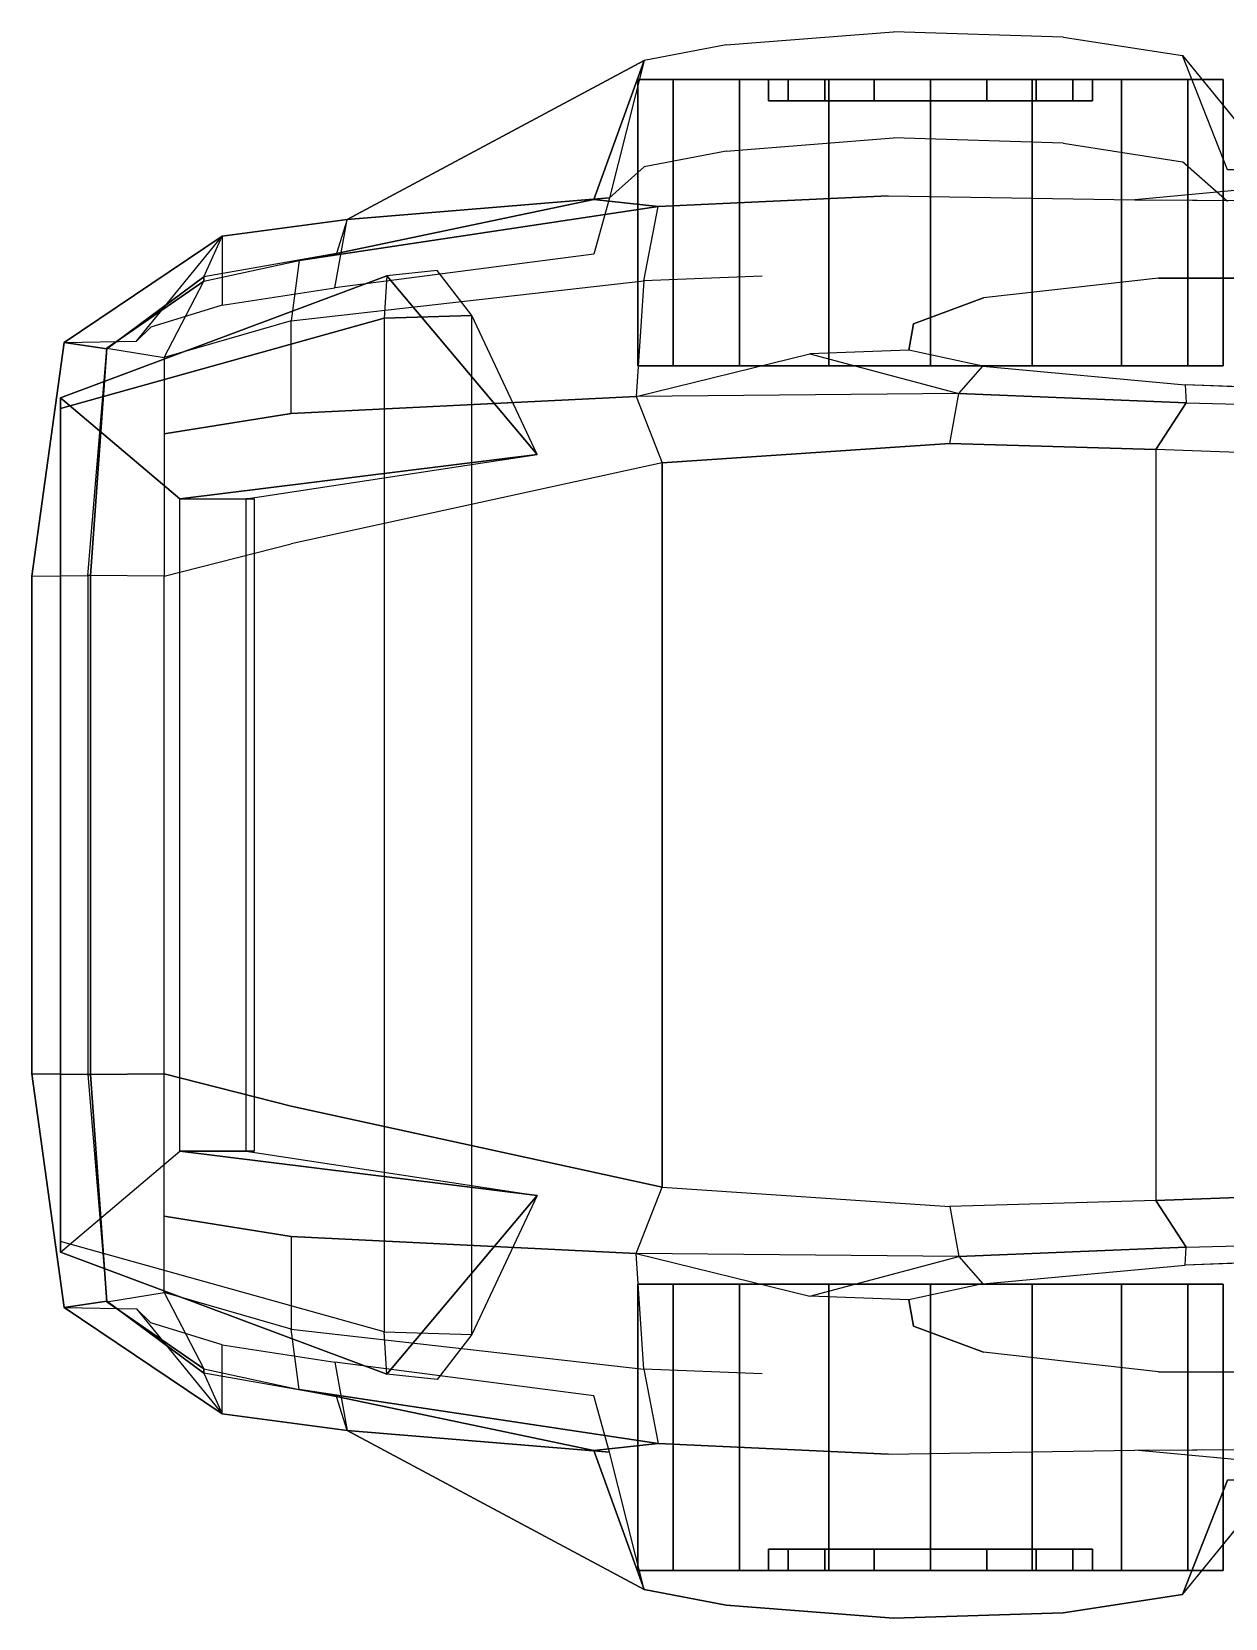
# Model space of a CAD drawing. Extents: x -4.27 to -0.01, y -0.95 to 0.95.
# Drawn here: x -4.273 to -2.844, y -0.949 to 0.949 of the extents above; entities that cross this region are included whole.
import ezdxf

# ---------------------------------------------------------------- set-up
doc = ezdxf.new("R2010")
doc.units = 0
doc.header["$LTSCALE"] = 5
for name, pattern in [('BLACK', [10000, 10000, 0]), ('CHROME', [10000, 10000, 0]), ('GLASS_O', [10000, 10000, 0]), ('RUBBER', [10000, 10000, 0])]:
    doc.linetypes.add(name, pattern=pattern)
doc.layers.get('0').update_dxf_attribs({"linetype": 'CONTINUOUS'})

msp = doc.modelspace()

# ---------------------------------------------------------------- linework, layer by layer
at = {"color": 0, "linetype": 'BYBLOCK'}
for points, invisible_edges in [([(-3.2417, 0.9493, 0.6921), (-3.2479, 0.753, 0.8174), (-3.5233, 0.7402, 0.7687), (-3.4417, 0.9335, 0.6255)], 5), ([(-3.2479, 0.753, 0.8174), (-2.9527, 0.7481, 0.8382), (-3.0385, 0.943, 0.6667), (-3.2417, 0.9493, 0.6921)], 10), ([(-3.5233, 0.7402, 0.7687), (-3.4417, 0.9335, 0.6255), (-3.5401, 0.9148, 0.5048), (-3.6004, 0.7487, 0.5143)], 1), ([(-2.9527, 0.7481, 0.8382), (-3.0385, 0.943, 0.6667), (-2.8956, 0.9207, 0.5366), (-2.7686, 0.7652, 0.5906)], 1), ([(-3.2479, 0.753, 0.8174), (-3.3988, 0.6569, 0.8754), (-3.5403, 0.6511, 0.859), (-3.5233, 0.7402, 0.7687)], 1), ([(-3.1337, 0.6309, 0.908), (-3.2177, 0.5998, 0.9331), (-3.3988, 0.6569, 0.8754), (-3.2479, 0.753, 0.8174)], 14), ([(-2.9242, 0.6545, 0.8953), (-3.1337, 0.6309, 0.908), (-3.2479, 0.753, 0.8174), (-2.9527, 0.7481, 0.8382)], 10), ([(-2.9527, 0.7481, 0.8382), (-1.505, 0.7398, 0.8477), (-1.7335, 0.6565, 0.8953), (-2.9242, 0.6545, 0.8953)], 8), ([(-3.5403, 0.6511, 0.859), (-3.5233, 0.7402, 0.7687), (-3.9529, 0.6754, 0.6286), (-3.9624, 0.6035, 0.7409)], 1), ([(-3.3416, 0.5639, 0.9974), (-3.3988, 0.6569, 0.8754), (-3.5403, 0.6511, 0.859), (-3.5497, 0.5127, 0.9652)], 1), ([(-3.2177, 0.5998, 0.9331), (-3.2233, 0.5682, 0.9909), (-3.3416, 0.5639, 0.9974), (-3.3988, 0.6569, 0.8754)], 12), ([(-4.2029, 0.2985, 0.6159), (-4.1832, 0.5706, 0.6286), (-4.1148, 0.4681, 0.6952), (-4.1148, 0.2976, 0.72)], 2), ([(-4.1148, 0.5593, 0.6786), (-4.1148, 0.4681, 0.6952), (-4.1832, 0.5706, 0.6286)], 2), ([(-3.2233, 0.5682, 0.9909), (-3.3416, 0.5639, 0.9974), (-3.1633, 0.5165, 1.1076), (-3.1345, 0.5492, 1.0546)], 2), ([(-3.9624, 0.3363, 0.8156), (-3.9624, 0.4924, 0.7779), (-3.5497, 0.5127, 0.9652), (-3.5183, 0.4336, 0.9892)], 1), ([(-4.1148, 0.4681, 0.6952), (-4.1148, 0.2976, 0.72), (-3.9624, 0.3363, 0.8156), (-3.9624, 0.4924, 0.7779)], 4), ([(-3.9624, 0.3363, 0.8156), (-3.9624, -0.3363, 0.8156), (-3.5183, -0.4336, 0.9892), (-3.5183, 0.4336, 0.9892)], 1), ([(-4.1148, -0.2976, 0.72), (-4.1148, 0.2976, 0.72), (-3.9624, 0.3363, 0.8156), (-3.9624, -0.3363, 0.8156)], 4), ([(-4.2029, -0.2985, 0.6159), (-4.1832, -0.5706, 0.6286), (-4.1148, -0.4681, 0.6952), (-4.1148, -0.2976, 0.72)], 2), ([(-4.1148, -0.4681, 0.6952), (-4.1148, -0.2976, 0.72), (-3.9624, -0.3363, 0.8156), (-3.9624, -0.4924, 0.7779)], 4), ([(-3.9624, -0.3363, 0.8156), (-3.9624, -0.4924, 0.7779), (-3.5497, -0.5127, 0.9652), (-3.5183, -0.4336, 0.9892)], 1), ([(-4.1148, -0.5593, 0.6786), (-4.1148, -0.4681, 0.6952), (-4.1832, -0.5706, 0.6286)], 2), ([(-3.3416, -0.5639, 0.9974), (-3.3988, -0.6569, 0.8754), (-3.5403, -0.6511, 0.859), (-3.5497, -0.5127, 0.9652)], 1), ([(-3.2233, -0.5682, 0.9909), (-3.3416, -0.5639, 0.9974), (-3.1633, -0.5165, 1.1076), (-3.1345, -0.5492, 1.0546)], 2), ([(-3.2177, -0.5998, 0.9331), (-3.2233, -0.5682, 0.9909), (-3.3416, -0.5639, 0.9974), (-3.3988, -0.6569, 0.8754)], 12), ([(-3.5403, -0.6511, 0.859), (-3.5233, -0.7402, 0.7687), (-3.9529, -0.6754, 0.6286), (-3.9624, -0.6035, 0.7409)], 1), ([(-3.1337, -0.6309, 0.908), (-3.2177, -0.5998, 0.9331), (-3.3988, -0.6569, 0.8754), (-3.2479, -0.753, 0.8174)], 14), ([(-2.9242, -0.6545, 0.8953), (-3.1337, -0.6309, 0.908), (-3.2479, -0.753, 0.8174), (-2.9527, -0.7481, 0.8382)], 10), ([(-3.2479, -0.753, 0.8174), (-3.3988, -0.6569, 0.8754), (-3.5403, -0.6511, 0.859), (-3.5233, -0.7402, 0.7687)], 1), ([(-2.9527, -0.7481, 0.8382), (-1.505, -0.7398, 0.8477), (-1.7335, -0.6565, 0.8953), (-2.9242, -0.6545, 0.8953)], 8), ([(-3.5233, -0.7402, 0.7687), (-3.4417, -0.9335, 0.6255), (-3.5401, -0.9148, 0.5048), (-3.6004, -0.7487, 0.5143)], 1), ([(-3.2417, -0.9493, 0.6921), (-3.2479, -0.753, 0.8174), (-3.5233, -0.7402, 0.7687), (-3.4417, -0.9335, 0.6255)], 5), ([(-3.2479, -0.753, 0.8174), (-2.9527, -0.7481, 0.8382), (-3.0385, -0.943, 0.6667), (-3.2417, -0.9493, 0.6921)], 10), ([(-2.9527, -0.7481, 0.8382), (-3.0385, -0.943, 0.6667), (-2.8956, -0.9207, 0.5366), (-2.7686, -0.7652, 0.5906)], 1)]:
    msp.add_3dface(points, dxfattribs=dict(at, invisible_edges=invisible_edges))
for points in [[(-3.5401, 0.9148, 0.5048), (-3.8957, 0.7246, 0.5048), (-3.9084, 0.6841, 0.5143), (-3.6004, 0.7487, 0.5143)], [(-3.5401, 0.9148, 0.5048), (-3.5814, 0.7505, 0.3143), (-3.8957, 0.7246, 0.3556), (-3.8957, 0.7246, 0.5048)], [(-2.8956, 0.9207, 0.5366), (-2.7686, 0.7652, 0.5906), (-2.7686, 0.7842, 0.3175), (-2.8416, 0.7842, 0.3175)], [(-2.9527, 0.7481, 0.8382), (-1.505, 0.7398, 0.8477), (-1.4478, 0.7683, 0.5906), (-2.7686, 0.7652, 0.5906)], [(-3.5233, 0.7402, 0.7687), (-3.6004, 0.7487, 0.5143), (-3.9084, 0.6841, 0.5143), (-3.9529, 0.6754, 0.6286)], [(-3.5814, 0.7505, 0.3143), (-3.6004, 0.6831, 0.2477), (-3.9105, 0.6428, 0.2731), (-3.8957, 0.7246, 0.3556)], [(-4.0672, 0.6559, 0.5143), (-4.045, 0.7048, 0.4953), (-3.8957, 0.7246, 0.5048), (-3.9084, 0.6841, 0.5143)], [(-3.8957, 0.7246, 0.5048), (-3.8957, 0.7246, 0.3556), (-4.045, 0.7048, 0.3651), (-4.045, 0.7048, 0.4953)], [(-3.9105, 0.6428, 0.2731), (-3.8957, 0.7246, 0.3556), (-4.045, 0.7048, 0.3651), (-4.045, 0.6222, 0.2984)], [(-4.045, 0.7048, 0.3651), (-4.045, 0.7048, 0.4953), (-4.2342, 0.5776, 0.4953), (-4.2342, 0.5776, 0.3715)], [(-4.2342, 0.5776, 0.3715), (-4.1477, 0.5792, 0.3619), (-4.045, 0.7048, 0.3651)], [(-4.2342, 0.5776, 0.4953), (-4.1832, 0.5698, 0.5143), (-4.0672, 0.6559, 0.5143), (-4.045, 0.7048, 0.4953)], [(-4.045, 0.7048, 0.3651), (-4.045, 0.6222, 0.2984), (-4.1307, 0.5956, 0.3302), (-4.1477, 0.5792, 0.3619)], [(-3.9529, 0.6754, 0.6286), (-3.9624, 0.6035, 0.7409), (-4.1148, 0.5593, 0.6786), (-4.0672, 0.6509, 0.6286)], [(-3.668, 0.4433, 0.9372), (-3.8481, 0.6572, 0.9239), (-4.2386, 0.5112, 1.0033), (-4.0957, 0.3905, 0.9398)], [(-4.1148, 0.5593, 0.6786), (-4.0672, 0.6509, 0.6286), (-4.1832, 0.5706, 0.6286)], [(-3.5403, 0.6511, 0.859), (-3.5497, 0.5127, 0.9652), (-3.9624, 0.4924, 0.7779), (-3.9624, 0.6035, 0.7409)], [(-3.9624, 0.4924, 0.7779), (-3.9624, 0.6035, 0.7409), (-4.1148, 0.5593, 0.6786), (-4.1148, 0.4681, 0.6952)], [(-4.2342, 0.5776, 0.4953), (-4.2342, 0.5776, 0.3715), (-4.2732, 0.2977, 0.3715), (-4.2732, 0.2977, 0.4953)], [(-4.2732, 0.2977, 0.4953), (-4.2061, 0.2985, 0.5175), (-4.1832, 0.5698, 0.5143), (-4.2342, 0.5776, 0.4953)], [(-3.1633, 0.5165, 1.1076), (-3.5497, 0.5127, 0.9652), (-3.3416, 0.5639, 0.9974)], [(-3.1633, 0.5165, 1.1076), (-3.1345, 0.5492, 1.0546), (-2.8924, 0.5268, 1.1562), (-2.8912, 0.5051, 1.1976)], [(-3.5497, 0.5127, 0.9652), (-3.5183, 0.4336, 0.9892), (-3.1739, 0.4566, 1.1323), (-3.1633, 0.5165, 1.1076)], [(-3.1739, 0.4566, 1.1323), (-3.1633, 0.5165, 1.1076), (-2.8912, 0.5051, 1.1976), (-2.9274, 0.4494, 1.2079)], [(-2.8924, 0.5268, 1.1562), (-2.8912, 0.5051, 1.1976), (-2.448, 0.494, 1.2872), (-2.4481, 0.5093, 1.2385)], [(-4.2386, 0.5112, 1.0033), (-4.2386, -0.5112, 1.0033), (-4.0957, -0.3905, 0.9398), (-4.0957, 0.3905, 0.9398)], [(-2.9274, 0.4494, 1.2079), (-2.8912, 0.5051, 1.1976), (-2.448, 0.494, 1.2872), (-2.448, 0.432, 1.3036)], [(-4.0164, 0.3905, 0.7822), (-3.668, 0.4433, 0.9372), (-4.0957, 0.3905, 0.9398), (-4.0069, 0.3905, 0.8318)], [(-2.9274, 0.4494, 1.2079), (-2.9274, -0.4494, 1.2079), (-2.448, -0.432, 1.3036), (-2.448, 0.432, 1.3036)], [(-4.0957, -0.3905, 0.9398), (-4.0957, 0.3905, 0.9398), (-4.0069, 0.3905, 0.8318), (-4.0069, -0.3905, 0.8318)], [(-4.0069, 0.3905, 0.8318), (-4.0069, -0.3905, 0.8318), (-4.0164, -0.3905, 0.7822), (-4.0164, 0.3905, 0.7822)], [(-4.2732, -0.2977, 0.4953), (-4.2732, 0.2977, 0.4953), (-4.2061, 0.2985, 0.5175), (-4.2061, -0.2985, 0.5175)], [(-4.2732, 0.2977, 0.3715), (-4.2732, -0.2977, 0.3715), (-4.2732, -0.2977, 0.4953), (-4.2732, 0.2977, 0.4953)], [(-4.2061, 0.2985, 0.5175), (-4.2061, -0.2985, 0.5175), (-4.2029, -0.2985, 0.6159), (-4.2029, 0.2985, 0.6159)], [(-4.2029, 0.2985, 0.6159), (-4.2029, -0.2985, 0.6159), (-4.1148, -0.2976, 0.72), (-4.1148, 0.2976, 0.72)], [(-4.2342, -0.5776, 0.4953), (-4.2342, -0.5776, 0.3715), (-4.2732, -0.2977, 0.3715), (-4.2732, -0.2977, 0.4953)], [(-4.2732, -0.2977, 0.4953), (-4.2061, -0.2985, 0.5175), (-4.1832, -0.5698, 0.5143), (-4.2342, -0.5776, 0.4953)], [(-3.668, -0.4433, 0.9372), (-3.8481, -0.6572, 0.9239), (-4.2386, -0.5112, 1.0033), (-4.0957, -0.3905, 0.9398)], [(-4.0164, -0.3905, 0.7822), (-3.668, -0.4433, 0.9372), (-4.0957, -0.3905, 0.9398), (-4.0069, -0.3905, 0.8318)], [(-3.5497, -0.5127, 0.9652), (-3.5183, -0.4336, 0.9892), (-3.1739, -0.4566, 1.1323), (-3.1633, -0.5165, 1.1076)], [(-2.9274, -0.4494, 1.2079), (-2.8912, -0.5051, 1.1976), (-2.448, -0.494, 1.2872), (-2.448, -0.432, 1.3036)], [(-3.1739, -0.4566, 1.1323), (-3.1633, -0.5165, 1.1076), (-2.8912, -0.5051, 1.1976), (-2.9274, -0.4494, 1.2079)], [(-3.9624, -0.4924, 0.7779), (-3.9624, -0.6035, 0.7409), (-4.1148, -0.5593, 0.6786), (-4.1148, -0.4681, 0.6952)], [(-3.5403, -0.6511, 0.859), (-3.5497, -0.5127, 0.9652), (-3.9624, -0.4924, 0.7779), (-3.9624, -0.6035, 0.7409)], [(-3.1633, -0.5165, 1.1076), (-3.1345, -0.5492, 1.0546), (-2.8924, -0.5268, 1.1562), (-2.8912, -0.5051, 1.1976)], [(-2.8924, -0.5268, 1.1562), (-2.8912, -0.5051, 1.1976), (-2.448, -0.494, 1.2872), (-2.4481, -0.5093, 1.2385)], [(-3.1633, -0.5165, 1.1076), (-3.5497, -0.5127, 0.9652), (-3.3416, -0.5639, 0.9974)], [(-4.1148, -0.5593, 0.6786), (-4.0672, -0.6509, 0.6286), (-4.1832, -0.5706, 0.6286)], [(-3.9529, -0.6754, 0.6286), (-3.9624, -0.6035, 0.7409), (-4.1148, -0.5593, 0.6786), (-4.0672, -0.6509, 0.6286)], [(-4.2342, -0.5776, 0.4953), (-4.1832, -0.5698, 0.5143), (-4.0672, -0.6559, 0.5143), (-4.045, -0.7048, 0.4953)], [(-4.2342, -0.5776, 0.3715), (-4.1477, -0.5792, 0.3619), (-4.045, -0.7048, 0.3651)], [(-4.045, -0.7048, 0.3651), (-4.045, -0.7048, 0.4953), (-4.2342, -0.5776, 0.4953), (-4.2342, -0.5776, 0.3715)], [(-4.045, -0.7048, 0.3651), (-4.045, -0.6222, 0.2984), (-4.1307, -0.5956, 0.3302), (-4.1477, -0.5792, 0.3619)], [(-3.9105, -0.6428, 0.2731), (-3.8957, -0.7246, 0.3556), (-4.045, -0.7048, 0.3651), (-4.045, -0.6222, 0.2984)], [(-3.5814, -0.7505, 0.3143), (-3.6004, -0.6831, 0.2477), (-3.9105, -0.6428, 0.2731), (-3.8957, -0.7246, 0.3556)], [(-4.0672, -0.6559, 0.5143), (-4.045, -0.7048, 0.4953), (-3.8957, -0.7246, 0.5048), (-3.9084, -0.6841, 0.5143)], [(-3.5233, -0.7402, 0.7687), (-3.6004, -0.7487, 0.5143), (-3.9084, -0.6841, 0.5143), (-3.9529, -0.6754, 0.6286)], [(-3.5401, -0.9148, 0.5048), (-3.8957, -0.7246, 0.5048), (-3.9084, -0.6841, 0.5143), (-3.6004, -0.7487, 0.5143)], [(-3.8957, -0.7246, 0.5048), (-3.8957, -0.7246, 0.3556), (-4.045, -0.7048, 0.3651), (-4.045, -0.7048, 0.4953)], [(-3.5401, -0.9148, 0.5048), (-3.5814, -0.7505, 0.3143), (-3.8957, -0.7246, 0.3556), (-3.8957, -0.7246, 0.5048)], [(-2.9527, -0.7481, 0.8382), (-1.505, -0.7398, 0.8477), (-1.4478, -0.7683, 0.5906), (-2.7686, -0.7652, 0.5906)], [(-2.8956, -0.9207, 0.5366), (-2.7686, -0.7652, 0.5906), (-2.7686, -0.7842, 0.3175), (-2.8416, -0.7842, 0.3175)]]:
    msp.add_3dface(points, dxfattribs=at)
at = {"color": 8, "linetype": 'RUBBER'}
for points in [[(-3.5474, 0.5493, 0.4173), (-3.5474, 0.8922, 0.4173), (-3.4258, 0.8922, 0.628), (-3.4258, 0.5493, 0.628)], [(-3.5052, 0.5493, 0.1778), (-3.5052, 0.8922, 0.1778), (-3.5474, 0.8922, 0.4173), (-3.5474, 0.5493, 0.4173)], [(-3.5052, 0.8922, 0.1778), (-3.3677, 0.8922, 0.2572), (-3.3911, 0.8922, 0.3898), (-3.5474, 0.8922, 0.4173)], [(-3.5474, 0.8922, 0.4173), (-3.3911, 0.8922, 0.3898), (-3.3238, 0.8922, 0.5064), (-3.4258, 0.8922, 0.628)], [(-3.3188, 0.5493, 0.0214), (-3.3188, 0.8922, 0.0214), (-3.5052, 0.8922, 0.1778), (-3.5052, 0.5493, 0.1778)], [(-3.3188, 0.8922, 0.0214), (-3.2646, 0.8922, 0.1706), (-3.3677, 0.8922, 0.2572), (-3.5052, 0.8922, 0.1778)], [(-3.4258, 0.8922, 0.628), (-3.3238, 0.8922, 0.5064), (-3.1972, 0.8922, 0.5524), (-3.1972, 0.8922, 0.7112)], [(-3.4258, 0.5493, 0.628), (-3.4258, 0.8922, 0.628), (-3.1972, 0.8922, 0.7112), (-3.1972, 0.5493, 0.7112)], [(-3.0756, 0.5493, 0.0214), (-3.0756, 0.8922, 0.0214), (-3.3188, 0.8922, 0.0214), (-3.3188, 0.5493, 0.0214)], [(-3.0756, 0.8922, 0.0214), (-3.1299, 0.8922, 0.1706), (-3.2646, 0.8922, 0.1706), (-3.3188, 0.8922, 0.0214)], [(-3.1972, 0.8922, 0.7112), (-3.1972, 0.8922, 0.5524), (-3.0707, 0.8922, 0.5064), (-2.9686, 0.8922, 0.628)], [(-3.1972, 0.5493, 0.7112), (-3.1972, 0.8922, 0.7112), (-2.9686, 0.8922, 0.628), (-2.9686, 0.5493, 0.628)], [(-2.8893, 0.8922, 0.1778), (-3.0267, 0.8922, 0.2572), (-3.1299, 0.8922, 0.1706), (-3.0756, 0.8922, 0.0214)], [(-2.8893, 0.5493, 0.1778), (-2.8893, 0.8922, 0.1778), (-3.0756, 0.8922, 0.0214), (-3.0756, 0.5493, 0.0214)], [(-2.9686, 0.8922, 0.628), (-3.0707, 0.8922, 0.5064), (-3.0034, 0.8922, 0.3898), (-2.847, 0.8922, 0.4173)], [(-2.847, 0.8922, 0.4173), (-3.0034, 0.8922, 0.3898), (-3.0267, 0.8922, 0.2572), (-2.8893, 0.8922, 0.1778)], [(-2.9686, 0.5493, 0.628), (-2.9686, 0.8922, 0.628), (-2.847, 0.8922, 0.4173), (-2.847, 0.5493, 0.4173)], [(-2.847, 0.5493, 0.4173), (-2.847, 0.8922, 0.4173), (-2.8893, 0.8922, 0.1778), (-2.8893, 0.5493, 0.1778)], [(-3.8481, 0.6572, 0.9239), (-3.8513, 0.6064, 1.0287), (-4.2386, 0.4985, 1.0319), (-4.2386, 0.5112, 1.0033)], [(-3.7465, 0.6096, 0.962), (-3.7878, 0.6636, 0.9303), (-3.8481, 0.6572, 0.9239), (-3.8513, 0.6064, 1.0287)], [(-3.668, 0.4433, 0.9372), (-3.7465, 0.6096, 0.962), (-3.7878, 0.6636, 0.9303), (-3.8481, 0.6572, 0.9239)], [(-3.7465, -0.6096, 0.962), (-3.7465, 0.6096, 0.962), (-3.8513, 0.6064, 1.0287), (-3.8513, -0.6064, 1.0287)], [(-3.8513, 0.6064, 1.0287), (-3.8513, -0.6064, 1.0287), (-4.2386, -0.4985, 1.0319), (-4.2386, 0.4985, 1.0319)], [(-4.2386, -0.4985, 1.0319), (-4.2386, 0.4985, 1.0319), (-4.2386, 0.5112, 1.0033), (-4.2386, -0.5112, 1.0033)], [(-3.668, -0.4433, 0.9372), (-3.7465, -0.6096, 0.962), (-3.7878, -0.6636, 0.9303), (-3.8481, -0.6572, 0.9239)], [(-3.8481, -0.6572, 0.9239), (-3.8513, -0.6064, 1.0287), (-4.2386, -0.4985, 1.0319), (-4.2386, -0.5112, 1.0033)], [(-3.5052, -0.5493, 0.1778), (-3.5052, -0.8922, 0.1778), (-3.5474, -0.8922, 0.4173), (-3.5474, -0.5493, 0.4173)], [(-3.5474, -0.5493, 0.4173), (-3.5474, -0.8922, 0.4173), (-3.4258, -0.8922, 0.628), (-3.4258, -0.5493, 0.628)], [(-3.3188, -0.5493, 0.0214), (-3.3188, -0.8922, 0.0214), (-3.5052, -0.8922, 0.1778), (-3.5052, -0.5493, 0.1778)], [(-3.4258, -0.5493, 0.628), (-3.4258, -0.8922, 0.628), (-3.1972, -0.8922, 0.7112), (-3.1972, -0.5493, 0.7112)], [(-3.0756, -0.5493, 0.0214), (-3.0756, -0.8922, 0.0214), (-3.3188, -0.8922, 0.0214), (-3.3188, -0.5493, 0.0214)], [(-3.1972, -0.5493, 0.7112), (-3.1972, -0.8922, 0.7112), (-2.9686, -0.8922, 0.628), (-2.9686, -0.5493, 0.628)], [(-2.8893, -0.5493, 0.1778), (-2.8893, -0.8922, 0.1778), (-3.0756, -0.8922, 0.0214), (-3.0756, -0.5493, 0.0214)], [(-2.9686, -0.5493, 0.628), (-2.9686, -0.8922, 0.628), (-2.847, -0.8922, 0.4173), (-2.847, -0.5493, 0.4173)], [(-2.847, -0.5493, 0.4173), (-2.847, -0.8922, 0.4173), (-2.8893, -0.8922, 0.1778), (-2.8893, -0.5493, 0.1778)], [(-3.7465, -0.6096, 0.962), (-3.7878, -0.6636, 0.9303), (-3.8481, -0.6572, 0.9239), (-3.8513, -0.6064, 1.0287)], [(-3.5052, -0.8922, 0.1778), (-3.3677, -0.8922, 0.2572), (-3.3911, -0.8922, 0.3898), (-3.5474, -0.8922, 0.4173)], [(-3.5474, -0.8922, 0.4173), (-3.3911, -0.8922, 0.3898), (-3.3238, -0.8922, 0.5064), (-3.4258, -0.8922, 0.628)], [(-3.3188, -0.8922, 0.0214), (-3.2646, -0.8922, 0.1706), (-3.3677, -0.8922, 0.2572), (-3.5052, -0.8922, 0.1778)], [(-3.4258, -0.8922, 0.628), (-3.3238, -0.8922, 0.5064), (-3.1972, -0.8922, 0.5524), (-3.1972, -0.8922, 0.7112)], [(-3.0756, -0.8922, 0.0214), (-3.1299, -0.8922, 0.1706), (-3.2646, -0.8922, 0.1706), (-3.3188, -0.8922, 0.0214)], [(-3.1972, -0.8922, 0.7112), (-3.1972, -0.8922, 0.5524), (-3.0707, -0.8922, 0.5064), (-2.9686, -0.8922, 0.628)], [(-2.8893, -0.8922, 0.1778), (-3.0267, -0.8922, 0.2572), (-3.1299, -0.8922, 0.1706), (-3.0756, -0.8922, 0.0214)], [(-2.9686, -0.8922, 0.628), (-3.0707, -0.8922, 0.5064), (-3.0034, -0.8922, 0.3898), (-2.847, -0.8922, 0.4173)], [(-2.847, -0.8922, 0.4173), (-3.0034, -0.8922, 0.3898), (-3.0267, -0.8922, 0.2572), (-2.8893, -0.8922, 0.1778)]]:
    msp.add_3dface(points, dxfattribs=at)
at = {"color": 7, "linetype": 'CHROME'}
for points in [[(-3.3911, 0.8922, 0.3898), (-3.3911, 0.8668, 0.3898), (-3.3238, 0.8668, 0.5064), (-3.3238, 0.8922, 0.5064)], [(-3.3677, 0.8922, 0.2572), (-3.3677, 0.8668, 0.2572), (-3.3911, 0.8668, 0.3898), (-3.3911, 0.8922, 0.3898)], [(-3.2646, 0.8922, 0.1706), (-3.2646, 0.8668, 0.1706), (-3.3677, 0.8668, 0.2572), (-3.3677, 0.8922, 0.2572)], [(-3.3238, 0.8922, 0.5064), (-3.3238, 0.8668, 0.5064), (-3.1972, 0.8668, 0.5524), (-3.1972, 0.8922, 0.5524)], [(-3.1299, 0.8922, 0.1706), (-3.1299, 0.8668, 0.1706), (-3.2646, 0.8668, 0.1706), (-3.2646, 0.8922, 0.1706)], [(-3.1972, 0.8922, 0.5524), (-3.1972, 0.8668, 0.5524), (-3.0707, 0.8668, 0.5064), (-3.0707, 0.8922, 0.5064)], [(-3.0267, 0.8922, 0.2572), (-3.0267, 0.8668, 0.2572), (-3.1299, 0.8668, 0.1706), (-3.1299, 0.8922, 0.1706)], [(-3.0707, 0.8922, 0.5064), (-3.0707, 0.8668, 0.5064), (-3.0034, 0.8668, 0.3898), (-3.0034, 0.8922, 0.3898)], [(-3.0034, 0.8922, 0.3898), (-3.0034, 0.8668, 0.3898), (-3.0267, 0.8668, 0.2572), (-3.0267, 0.8922, 0.2572)], [(-3.3911, 0.8668, 0.3898), (-3.1972, 0.8668, 0.3556), (-3.1972, 0.8668, 0.3556), (-3.3238, 0.8668, 0.5064)], [(-3.3677, 0.8668, 0.2572), (-3.1972, 0.8668, 0.3556), (-3.1972, 0.8668, 0.3556), (-3.3911, 0.8668, 0.3898)], [(-3.2646, 0.8668, 0.1706), (-3.1972, 0.8668, 0.3556), (-3.1972, 0.8668, 0.3556), (-3.3677, 0.8668, 0.2572)], [(-3.3238, 0.8668, 0.5064), (-3.1972, 0.8668, 0.3556), (-3.1972, 0.8668, 0.3556), (-3.1972, 0.8668, 0.5524)], [(-3.1299, 0.8668, 0.1706), (-3.1972, 0.8668, 0.3556), (-3.1972, 0.8668, 0.3556), (-3.2646, 0.8668, 0.1706)], [(-3.0267, 0.8668, 0.2572), (-3.1972, 0.8668, 0.3556), (-3.1972, 0.8668, 0.3556), (-3.1299, 0.8668, 0.1706)], [(-3.0707, 0.8668, 0.5064), (-3.1972, 0.8668, 0.3556), (-3.1972, 0.8668, 0.3556), (-3.0034, 0.8668, 0.3898)], [(-3.1972, 0.8668, 0.5524), (-3.1972, 0.8668, 0.3556), (-3.1972, 0.8668, 0.3556), (-3.0707, 0.8668, 0.5064)], [(-3.0034, 0.8668, 0.3898), (-3.1972, 0.8668, 0.3556), (-3.1972, 0.8668, 0.3556), (-3.0267, 0.8668, 0.2572)], [(-3.3911, -0.8668, 0.3898), (-3.1972, -0.8668, 0.3556), (-3.1972, -0.8668, 0.3556), (-3.3238, -0.8668, 0.5064)], [(-3.3911, -0.8922, 0.3898), (-3.3911, -0.8668, 0.3898), (-3.3238, -0.8668, 0.5064), (-3.3238, -0.8922, 0.5064)], [(-3.3677, -0.8668, 0.2572), (-3.1972, -0.8668, 0.3556), (-3.1972, -0.8668, 0.3556), (-3.3911, -0.8668, 0.3898)], [(-3.3677, -0.8922, 0.2572), (-3.3677, -0.8668, 0.2572), (-3.3911, -0.8668, 0.3898), (-3.3911, -0.8922, 0.3898)], [(-3.2646, -0.8668, 0.1706), (-3.1972, -0.8668, 0.3556), (-3.1972, -0.8668, 0.3556), (-3.3677, -0.8668, 0.2572)], [(-3.2646, -0.8922, 0.1706), (-3.2646, -0.8668, 0.1706), (-3.3677, -0.8668, 0.2572), (-3.3677, -0.8922, 0.2572)], [(-3.3238, -0.8668, 0.5064), (-3.1972, -0.8668, 0.3556), (-3.1972, -0.8668, 0.3556), (-3.1972, -0.8668, 0.5524)], [(-3.3238, -0.8922, 0.5064), (-3.3238, -0.8668, 0.5064), (-3.1972, -0.8668, 0.5524), (-3.1972, -0.8922, 0.5524)], [(-3.1299, -0.8668, 0.1706), (-3.1972, -0.8668, 0.3556), (-3.1972, -0.8668, 0.3556), (-3.2646, -0.8668, 0.1706)], [(-3.1299, -0.8922, 0.1706), (-3.1299, -0.8668, 0.1706), (-3.2646, -0.8668, 0.1706), (-3.2646, -0.8922, 0.1706)], [(-3.0267, -0.8668, 0.2572), (-3.1972, -0.8668, 0.3556), (-3.1972, -0.8668, 0.3556), (-3.1299, -0.8668, 0.1706)], [(-3.0707, -0.8668, 0.5064), (-3.1972, -0.8668, 0.3556), (-3.1972, -0.8668, 0.3556), (-3.0034, -0.8668, 0.3898)], [(-3.1972, -0.8668, 0.5524), (-3.1972, -0.8668, 0.3556), (-3.1972, -0.8668, 0.3556), (-3.0707, -0.8668, 0.5064)], [(-3.0034, -0.8668, 0.3898), (-3.1972, -0.8668, 0.3556), (-3.1972, -0.8668, 0.3556), (-3.0267, -0.8668, 0.2572)], [(-3.1972, -0.8922, 0.5524), (-3.1972, -0.8668, 0.5524), (-3.0707, -0.8668, 0.5064), (-3.0707, -0.8922, 0.5064)], [(-3.0267, -0.8922, 0.2572), (-3.0267, -0.8668, 0.2572), (-3.1299, -0.8668, 0.1706), (-3.1299, -0.8922, 0.1706)], [(-3.0707, -0.8922, 0.5064), (-3.0707, -0.8668, 0.5064), (-3.0034, -0.8668, 0.3898), (-3.0034, -0.8922, 0.3898)], [(-3.0034, -0.8922, 0.3898), (-3.0034, -0.8668, 0.3898), (-3.0267, -0.8668, 0.2572), (-3.0267, -0.8922, 0.2572)]]:
    msp.add_3dface(points, dxfattribs=at)
at = {"color": 8, "linetype": 'BLACK', "invisible_edges": 5}
for points in [[(-3.4417, -0.9335, 0.6255), (-3.4417, 0.8065, 0.6255), (-3.2417, 0.8223, 0.6921), (-3.2417, -0.9493, 0.6921)], [(-3.2417, 0.8223, 0.6921), (-3.2417, -0.9493, 0.6921), (-3.0385, -0.943, 0.6667), (-3.0385, 0.816, 0.6667)], [(-3.5401, 0.7878, 0.5048), (-3.5401, -0.9148, 0.5048), (-3.4417, -0.9335, 0.6255), (-3.4417, 0.8065, 0.6255)], [(-3.0385, -0.943, 0.6667), (-3.0385, 0.816, 0.6667), (-2.8956, 0.7937, 0.5366), (-2.8956, -0.9207, 0.5366)], [(-3.5814, -0.7505, 0.3143), (-3.5814, 0.7505, 0.3143), (-3.5401, 0.7878, 0.5048), (-3.5401, -0.9148, 0.5048)], [(-2.8956, 0.7937, 0.5366), (-2.8956, -0.9207, 0.5366), (-2.8416, -0.7842, 0.3175), (-2.8416, 0.7461, 0.3175)]]:
    msp.add_3dface(points, dxfattribs=at)
at = {"color": 1, "linetype": 'BLACK'}
for points in [[(-3.9529, 0.6754, 0.6286), (-3.9084, 0.6841, 0.5143), (-4.0672, 0.6559, 0.5143), (-4.0672, 0.6509, 0.6286)], [(-4.0672, 0.6509, 0.6286), (-4.0672, 0.6559, 0.5143), (-4.1832, 0.5698, 0.5143), (-4.1832, 0.5706, 0.6286)], [(-4.1832, 0.5698, 0.5143), (-4.1832, 0.5706, 0.6286), (-4.2029, 0.2985, 0.6159), (-4.2061, 0.2985, 0.5175)], [(-4.1832, -0.5698, 0.5143), (-4.1832, -0.5706, 0.6286), (-4.2029, -0.2985, 0.6159), (-4.2061, -0.2985, 0.5175)], [(-4.0672, -0.6509, 0.6286), (-4.0672, -0.6559, 0.5143), (-4.1832, -0.5698, 0.5143), (-4.1832, -0.5706, 0.6286)], [(-3.9529, -0.6754, 0.6286), (-3.9084, -0.6841, 0.5143), (-4.0672, -0.6559, 0.5143), (-4.0672, -0.6509, 0.6286)]]:
    msp.add_3dface(points, dxfattribs=at)
at = {"color": 4, "linetype": 'GLASS_O'}
for points, invisible_edges in [([(-2.8924, 0.5268, 1.1562), (-2.9242, 0.6545, 0.8953), (-3.1337, 0.6309, 0.908), (-3.1345, 0.5492, 1.0546)], 5), ([(-2.6536, 0.6541, 0.8953), (-2.7047, 0.5196, 1.1925), (-2.8924, 0.5268, 1.1562), (-2.9242, 0.6545, 0.8953)], 4), ([(-3.1337, 0.6309, 0.908), (-3.1345, 0.5492, 1.0546), (-3.2233, 0.5682, 0.9909), (-3.2177, 0.5998, 0.9331)], 1), ([(-3.5183, 0.4336, 0.9892), (-3.5183, -0.4336, 0.9892), (-3.1739, -0.4566, 1.1323), (-3.1739, 0.4566, 1.1323)], 4), ([(-3.1739, -0.4566, 1.1323), (-3.1739, 0.4566, 1.1323), (-2.9274, 0.4494, 1.2079), (-2.9274, -0.4494, 1.2079)], 1), ([(-2.8924, -0.5268, 1.1562), (-2.9242, -0.6545, 0.8953), (-3.1337, -0.6309, 0.908), (-3.1345, -0.5492, 1.0546)], 5), ([(-2.6536, -0.6541, 0.8953), (-2.7047, -0.5196, 1.1925), (-2.8924, -0.5268, 1.1562), (-2.9242, -0.6545, 0.8953)], 4), ([(-3.1337, -0.6309, 0.908), (-3.1345, -0.5492, 1.0546), (-3.2233, -0.5682, 0.9909), (-3.2177, -0.5998, 0.9331)], 1)]:
    msp.add_3dface(points, dxfattribs=dict(at, invisible_edges=invisible_edges))

doc.saveas('drawing.dxf')
